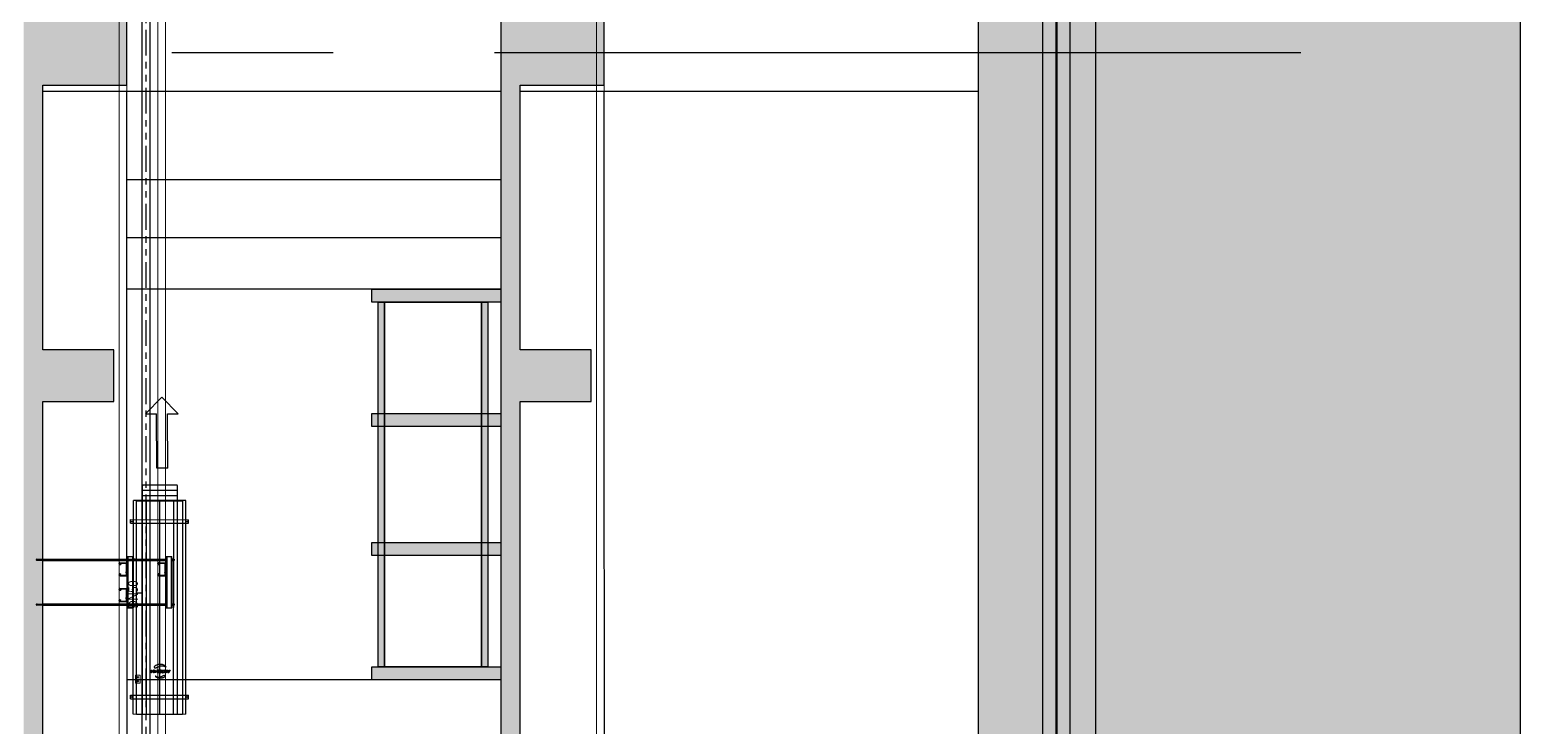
# Model space of a CAD drawing. Header units: millimetres. Extents: x -379292 to 1221486, y 92049 to 447512.
# Drawn here: x -33176 to -21624, y 139603 to 144998 of the extents above; entities that cross this region are included whole.
import ezdxf
from ezdxf.enums import TextEntityAlignment as Align

# ---------------------------------------------------------------- set-up
doc = ezdxf.new("R2010")
doc.units = ezdxf.units.MM
for name, pattern in [('ACISOTGB', [9, 4, -1, 1, -1, 1, -1]), ('CENTER', [2, 1.25, -0.25, 0.25, -0.25]), ('HIDDEN', [9.525, 6.35, -3.175]), ('HIDDENX2', [0.75, 0.5, -0.25]), ('SOGUKSU1', [72, 60, -6, 0, -6])]:
    doc.linetypes.add(name, pattern=pattern)
for name, color, linetype, lineweight in [('01_BORDER', 122, 'Continuous', 9), ('1-MIMARI', 8, 'Continuous', 9), ('1-YANGIN BORUSU-3', 1, 'SOGUKSU1', 30), ('e_kesit_cizgisi', 7, 'Continuous', 9)]:
    doc.layers.add(name, color=color, linetype=linetype, lineweight=lineweight)
for name, color, linetype in [('05_AXIS', 211, 'CENTER'), ('05_CONCRETE', 6, 'Continuous'), ('05_CONCRETE VIEW', 142, 'Continuous'), ('05_HATCH CONCRETE', 141, 'Continuous'), ('05_HATCH SOLID-1', 252, 'Continuous'), ('05_HATCH SOLID-2', 253, 'Continuous'), ('05_INSULATION MEMBRANE', 42, 'HIDDEN'), ('05_VIEW 2', 2, 'Continuous'), ('AIR-J-U-355', 2, 'Continuous'), ('E-CT-TEXT', 7, 'Continuous'), ('JF355', 2, 'Continuous'), ('M_YANGIN_SPR_ CAP', 7, 'Continuous'), ('OZD_TAVA', 50, 'Continuous')]:
    doc.layers.add(name, color=color, linetype=linetype)
doc.styles.add('DOA.ARIAL', font='arial.ttf')
pattern_1 = [(225, (-8686.666, 32930.851), (6.735192, -6.735192), []), (225, (-8693.402, 32930.851), (6.735192, -6.735192), [4.7625, -2.38125])]
pattern_2 = [(50, (-8686.6663, 32930.8506), (4.55461672, -0.39847714), [0.47625, -5.23875]), (355, (-8686.6663, 32930.8506), (-0.88108554, 4.77642113), [0.381, -4.1910146]), (100.451445, (-8686.287, 32930.8174), (3.6735312, 4.3779438), [0.4047502, -4.4522561]), (46.1842, (-8686.6663, 32932.1206), (6.776976, -1.0510582), [0.714375, -7.858125]), (96.635558, (-8686.1016, 32932.033), (5.9351034, 6.1856531), [0.6071256, -6.6783902]), (351.184151, (-8686.666, 32932.1206), (5.9351034, 6.1856531), [0.5714992, -6.2864933]), (21, (-8686.0313, 32931.803), (3.7903598, -2.55662995), [0.47625, -5.23875]), (326, (-8686.0313, 32931.803), (1.5450507, 4.60469915), [0.381, -4.191]), (71.451445, (-8685.7155, 32931.59), (5.3354105, 2.0480692), [0.4047502, -4.45224844]), (37.5, (-8686.6663, 32930.8506), (0.07721508, 2.11387597), [0, -4.1402, 0, -4.2545, 0, -4.206875]), (7.5, (-8686.6663, 32930.8506), (1.67049156, 2.50451437), [0, -2.4257, 0, -4.04495, 0, -1.603375]), (327.5, (-8688.0824, 32930.8506), (3.38976488, -0.1432186), [0, -1.5875, 0, -4.953, 0, -6.57225]), (317.5, (-8688.7174, 32930.8506), (3.70322953, 0.63566228), [0, -2.06375, 0, -3.2893, 0, -4.66725])]

# ---------------------------------------------------------------- blocks, each defined once
blk = doc.blocks.new('202_KorkulukGorDikme')
at = {"ltscale": 25}
h = blk.add_hatch(color=253, dxfattribs=at)
h.dxf.hatch_style = 1
h.paths.add_polyline_path([(-50, 0), (-50, 1000), (50, 1000), (50, 0)])
at = {"color": 0, "linetype": 'ByBlock', "ltscale": 25}
blk.add_lwpolyline([(-50, 0), (-50, 1000), (50, 1000), (50, 0)], close=True, dxfattribs=at)
blk = doc.blocks.new('*U1082')
at = {"ltscale": 25}
h = blk.add_hatch(color=253, dxfattribs=at)
h.dxf.hatch_style = 1
h.paths.add_polyline_path([(100, 950), (2927, 950), (2927, 900), (100, 900)])
h = blk.add_hatch(color=253, dxfattribs=at)
h.dxf.hatch_style = 1
h.paths.add_polyline_path([(100, 150), (2927, 150), (2927, 100), (100, 100)])
at = {"color": 0, "linetype": 'ByBlock', "ltscale": 25}
for points in [[(100, 950), (2927, 950), (2927, 900), (100, 900)], [(100, 150), (2927, 150), (2927, 100), (100, 100)]]:
    blk.add_lwpolyline(points, close=True, dxfattribs=at)
at = {"color": 0}
blk.add_lwpolyline([(100, 900), (2927, 900), (2927, 150), (100, 150)], close=True, dxfattribs=at)
at = {"ltscale": 25}
for p in [(50, 0), (1013, -2), (2013, -2), (2977, 0)]:
    blk.add_blockref('202_KorkulukGorDikme', p, dxfattribs=at)
blk = doc.blocks.new('A$C6a8db8d0')
at = {"layer": '05_HATCH CONCRETE', "ltscale": 25, "transparency": 33554671}
h = blk.add_hatch(dxfattribs=at)
h.set_pattern_fill('ANSI33', color=256, scale=1.5, angle=180)
h.set_pattern_definition(pattern_1)
h.paths.add_polyline_path([(-8625, 1080), (-8625, 1145), (-8270, 1145), (-8270, 1080), (-8220, 1080), (-8220, 1145), (-8015, 1145), (-8015, 1090), (-7975, 1090), (-7975, 1145), (-7715, 1145), (-7715, 1090), (-7675, 1090), (-7675, 1145), (-7470, 1145), (-7470, 1080), (-7420, 1080), (-7420, 1145), (-7215, 1145), (-7215, 1090), (-7175, 1090), (-7175, 1145), (-6915, 1145), (-6915, 1090), (-6875, 1090), (-6875, 1145), (-6670, 1145), (-6670, 1080), (-6620, 1080), (-6620, 1145), (-6415, 1145), (-6415, 1090), (-6375, 1090), (-6375, 1145), (-6115, 1145), (-6115, 1090), (-6075, 1090), (-6075, 1145), (-5870, 1145), (-5870, 1080), (-5820, 1080), (-5820, 1145), (-5615, 1145), (-5615, 1090), (-5575, 1090), (-5575, 1145), (-5315, 1145), (-5315, 1090), (-5275, 1090), (-5275, 1145), (-5070, 1145), (-5070, 1080), (-5020, 1080), (-5020, 1145), (-4815, 1145), (-4815, 1090), (-4775, 1090), (-4775, 1145), (-4515, 1145), (-4515, 1090), (-4475, 1090), (-4475, 1145), (-4270, 1145), (-4270, 1080), (-4220, 1080), (-4220, 1145), (-4015, 1145), (-4015, 1090), (-3975, 1090), (-3975, 1145), (-3715, 1145), (-3715, 1090), (-3675, 1090), (-3675, 1145), (-3470, 1145), (-3470, 1080), (-3420, 1080), (-3420, 1145), (-3215, 1145), (-3215, 1090), (-3175, 1090), (-3175, 1145), (-2915, 1145), (-2915, 1090), (-2875, 1090), (-2875, 1145), (-2670, 1145), (-2670, 1080), (-2620, 1080), (-2620, 1145), (-2415, 1145), (-2415, 1090), (-2375, 1090), (-2375, 1145), (-2205, 1145), (-2205, 1090), (-2165, 1090), (-2165, 1145), (-1955, 1145), (-1955, 1080), (-1905, 1080), (-1905, 1160), (-8655, 1160), (-8655, 1180), (-8675, 1180), (-8675, 1080)])
h = blk.add_hatch(dxfattribs=at)
h.set_pattern_fill('ANSI33', color=256, scale=1.5, angle=180)
h.set_pattern_definition(pattern_1)
h.paths.add_polyline_path([(-8675, 790), (-8675, 420), (-8725, 420), (-8725, 370), (9165, 370), (9165, 420), (9115, 420), (9115, 810), (9095, 810), (9095, 790), (5815, 790), (5815, 810), (5795, 810), (5795, 790), (-1895, 790), (-1895, 710), (-1845, 710), (-1845, 775), (-1635, 775), (-1635, 720), (-1595, 720), (-1595, 775), (-1335, 775), (-1335, 720), (-1295, 720), (-1295, 775), (-1090, 775), (-1090, 710), (-1040, 710), (-1040, 775), (-835, 775), (-835, 720), (-795, 720), (-795, 775), (-535, 775), (-535, 720), (-495, 720), (-495, 775), (-290, 775), (-290, 710), (-240, 710), (-240, 775), (-35, 775), (-35, 720), (5, 720), (5, 775), (265, 775), (265, 720), (305, 720), (305, 775), (510, 775), (510, 710), (560, 710), (560, 775), (765, 775), (765, 720), (805, 720), (805, 775), (1065, 775), (1065, 720), (1105, 720), (1105, 775), (1310, 775), (1310, 710), (1360, 710), (1360, 775), (1565, 775), (1565, 720), (1605, 720), (1605, 775), (1865, 775), (1865, 720), (1905, 720), (1905, 775), (2110, 775), (2110, 710), (2160, 710), (2160, 775), (2365, 775), (2365, 720), (2405, 720), (2405, 775), (2665, 775), (2665, 720), (2705, 720), (2705, 775), (2910, 775), (2910, 710), (2960, 710), (2960, 775), (3165, 775), (3165, 720), (3205, 720), (3205, 775), (3465, 775), (3465, 720), (3505, 720), (3505, 775), (3710, 775), (3710, 710), (3760, 710), (3760, 775), (3965, 775), (3965, 720), (4005, 720), (4005, 775), (4265, 775), (4265, 720), (4305, 720), (4305, 775), (4510, 775), (4510, 710), (4560, 710), (4560, 775), (4765, 775), (4765, 720), (4805, 720), (4805, 775), (5065, 775), (5065, 720), (5105, 720), (5105, 775), (5310, 775), (5310, 710), (5360, 710), (5360, 775), (5540, 775), (5540, 720), (5580, 720), (5580, 775), (5760, 775), (5760, 710), (5810, 710), (5810, 775), (6110, 775), (6110, 710), (6160, 710), (6160, 775), (6365, 775), (6365, 720), (6405, 720), (6405, 775), (6665, 775), (6665, 720), (6705, 720), (6705, 775), (6910, 775), (6910, 710), (6960, 710), (6960, 775), (7165, 775), (7165, 720), (7205, 720), (7205, 775), (7465, 775), (7465, 720), (7505, 720), (7505, 775), (7710, 775), (7710, 710), (7760, 710), (7760, 775), (7965, 775), (7965, 720), (8005, 720), (8005, 775), (8265, 775), (8265, 720), (8305, 720), (8305, 775), (8510, 775), (8510, 710), (8560, 710), (8560, 775), (8790, 775), (8790, 720), (8830, 720), (8830, 775), (9085, 775), (9085, 420), (-8645, 420), (-8645, 775), (-8270, 775), (-8270, 710), (-8220, 710), (-8220, 775), (-8015, 775), (-8015, 720), (-7975, 720), (-7975, 775), (-7715, 775), (-7715, 720), (-7675, 720), (-7675, 775), (-7470, 775), (-7470, 710), (-7420, 710), (-7420, 775), (-7215, 775), (-7215, 720), (-7175, 720), (-7175, 775), (-6915, 775), (-6915, 720), (-6875, 720), (-6875, 775), (-6670, 775), (-6670, 710), (-6620, 710), (-6620, 775), (-6415, 775), (-6415, 720), (-6375, 720), (-6375, 775), (-6115, 775), (-6115, 720), (-6075, 720), (-6075, 775), (-5870, 775), (-5870, 710), (-5820, 710), (-5820, 775), (-5615, 775), (-5615, 720), (-5575, 720), (-5575, 775), (-5315, 775), (-5315, 720), (-5275, 720), (-5275, 775), (-5070, 775), (-5070, 710), (-5020, 710), (-5020, 775), (-4815, 775), (-4815, 720), (-4775, 720), (-4775, 775), (-4515, 775), (-4515, 720), (-4475, 720), (-4475, 775), (-4270, 775), (-4270, 710), (-4220, 710), (-4220, 775), (-4015, 775), (-4015, 720), (-3975, 720), (-3975, 775), (-3715, 775), (-3715, 720), (-3675, 720), (-3675, 775), (-3470, 775), (-3470, 710), (-3420, 710), (-3420, 775), (-3215, 775), (-3215, 720), (-3175, 720), (-3175, 775), (-2915, 775), (-2915, 720), (-2875, 720), (-2875, 775), (-2670, 775), (-2670, 710), (-2620, 710), (-2620, 775), (-2435, 775), (-2435, 720), (-2395, 720), (-2395, 775), (-2175, 775), (-2175, 720), (-2135, 720), (-2135, 775), (-1955, 775), (-1955, 710), (-1905, 710), (-1905, 790)])
at = {"layer": '05_HATCH SOLID-1', "ltscale": 25}
h = blk.add_hatch(dxfattribs=at)
h.set_pattern_fill('AR-CONC', color=256, scale=0.025)
h.set_pattern_definition(pattern_2)
h.paths.add_polyline_path([(9165, 360), (-8725, 360), (-8725, 370), (9165, 370)])
h = blk.add_hatch(dxfattribs=at)
h.set_pattern_fill('AR-CONC', color=256, scale=0.025)
h.set_pattern_definition(pattern_2)
h.paths.add_polyline_path([(9215, 349), (-8775, 349), (-8775, 359), (9215, 359)])
at = {"layer": '05_HATCH SOLID-2', "ltscale": 25}
h = blk.add_hatch(dxfattribs=at)
h.set_pattern_fill('EARTH', color=256, scale=2.5)
h.set_pattern_definition([(0, (-8686.666, 32930.85), (15.875, 15.875), [15.875, -15.875]), (0, (-8686.666, 32936.804), (15.875, 15.875), [15.875, -15.875]), (0, (-8686.666, 32942.757), (15.875, 15.875), [15.875, -15.875]), (90, (-8684.682, 32944.741), (-15.875, 15.875), [15.875, -15.875]), (90, (-8678.729, 32944.741), (-15.875, 15.875), [15.875, -15.875]), (90, (-8672.776, 32944.741), (-15.875, 15.875), [15.875, -15.875])])
h.paths.add_polyline_path([(-9395, 1015.5), (-8906, 862.3), (-8780.5, 372.8), (-8775, 359), (-8775, 329), (9215, 329), (9215, 359), (9220.5, 372.8), (9321.6, 767.1), (9395, 767.1), (9395, 0), (-9395, 0)])
h = blk.add_hatch(dxfattribs=at)
h.set_pattern_fill('GRAVEL', color=256, scale=2.5)
h.set_pattern_definition([(228.012788, (9249.0537, 392.5), (-508, -571.5), [8.54304, -845.7621]), (184.969741, (9243.3387, 386.15), (761.9999997, 63.5000036), [14.66012, -1451.35122]), (132.510447, (9228.7337, 384.88), (635.0000003, -698.49999976), [10.33704, -1023.36807]), (267.273689, (9203.9687, 369.005), (63.50000013, 1270), [13.35011, -1321.66094]), (292.833654, (9203.3337, 355.67), (-317.50000003, 762), [13.09084, -1295.9952]), (357.273689, (9208.4137, 343.605), (-1270, 63.50000013), [13.35011, -1321.66094]), (37.69424, (9221.7487, 342.97), (-825.49999996, -635.00000005), [17.65484, -1747.82788]), (72.255328, (9235.7187, 353.765), (444.50000012, 1396.99999996), [16.66799, -1650.13142]), (121.429566, (9240.7987, 369.64), (-508.00000007, 825.49999996), [13.39532, -1326.13864]), (175.236358, (9233.8137, 381.07), (698.5, -63.5000001), [15.29283, -749.34842]), (222.397438, (9218.5737, 382.34), (-761.99999998, -698.50000003), [19.77695, -1957.91931]), (138.814075, (9266.8337, 368.37), (-444.5, 381), [6.75011, -668.26415]), (171.469234, (9261.7537, 372.815), (825.5, -126.99999986), [12.84205, -1271.36597]), (225, (9249.054, 374.72), (-9e-15, -63.5), [8.98023, -80.82233]), (203.19859, (9244.609, 382.34), (317.5, 127), [4.83603, -478.76556]), (291.80141, (9240.164, 380.435), (-63.5, 190.5), [6.83914, -335.11882]), (30.963757, (9242.704, 374.085), (190.5, 127), [11.108, -359.15745]), (161.56505, (9252.229, 379.8), (127, -63.5), [8.03218, -192.77245]), (16.38954, (9203.3337, 380.435), (635, 190.5), [11.2522, -1113.97067]), (70.346176, (9214.1287, 383.61), (-254, -698.5), [9.43997, -934.5554]), (293.19859, (9252.229, 392.5), (-127, 317.5), [9.672, -473.9296]), (343.61046, (9256.0387, 383.61), (-635, 190.49999996), [11.2522, -1113.97067]), (339.443955, (9203.334, 341.065), (-317.5, 127), [10.85088, -531.69336]), (294.77514, (9213.4937, 337.255), (-317.5000004, 698.4999998), [9.0918, -900.08983]), (66.80141, (9252.864, 329), (127, 317.5), [9.672, -473.9296]), (17.354025, (9256.6737, 337.89), (-825.5, -254.00000005), [10.64457, -1053.8094]), (69.443955, (9221.749, 329), (-127, -317.5), [5.42544, -537.1188]), (101.30993, (9249.054, 329), (-63.5, 254), [3.23787, -320.54987]), (165.96376, (9248.419, 332.175), (190.5, -63.5), [13.09084, -248.72636]), (186.009006, (9235.7187, 335.35), (635, 63.50000003), [12.13167, -1201.03412]), (303.69007, (9242.704, 368.37), (-63.5, 127), [9.1581, -219.7944]), (353.157227, (9247.7837, 360.75), (1079.5, -126.99999994), [15.98892, -1582.90023]), (60.945396, (9263.6587, 358.845), (-254, -444.5), [6.5377, -647.2348]), (90, (9266.834, 364.56), (-63.5, 63.5), [3.81, -59.69]), (120.256437, (9234.4487, 337.255), (254, -444.5), [8.82167, -873.34852]), (48.012787, (9230.0037, 344.875), (508, 571.5), [17.08607, -837.21905]), (0, (9241.434, 357.575), (63.5, 63.5), [16.51, -46.99]), (325.304846, (9257.9437, 357.575), (635.0000002, -444.4999997), [10.04024, -993.98292]), (254.054604, (9266.199, 351.86), (-63.5, -254), [9.24573, -453.04125]), (207.645975, (9263.6587, 342.97), (-1206.50000004, -634.9999999), [15.05363, -1490.31161]), (175.426079, (9250.3237, 335.985), (-825.5, 63.5), [15.92574, -1576.64616])])
h.paths.add_polyline_path([(9215, 349), (-8775, 349), (-8775, 329), (9215, 329)])
at = {"layer": '01_BORDER', "linetype": 'HIDDENX2', "ltscale": 2500}
blk.add_lwpolyline([(9395, 0), (-9395, 0), (-9395, 1880), (9395, 1880)], close=True, dxfattribs=at)
at = {"layer": '05_AXIS', "ltscale": 500}
blk.add_line((-4245, 170), (-4245, 1660), dxfattribs=at)
at = {"layer": '05_CONCRETE'}
for points in [[(-4775, 1145), (-4515, 1145), (-4515, 1090), (-4475, 1090), (-4475, 1145), (-4270, 1145), (-4270, 1080), (-4220, 1080), (-4220, 1145), (-4015, 1145), (-4015, 1090), (-3975, 1090), (-3975, 1145), (-3715, 1145), (-3715, 1090), (-3675, 1090), (-3675, 1145), (-3470, 1145)], [(-8725, 370), (9165, 370)], [(9085, 420), (-8645, 420)], [(-4775, 775), (-4515, 775), (-4515, 720), (-4475, 720), (-4475, 775), (-4270, 775), (-4270, 710), (-4220, 710), (-4220, 775), (-4015, 775), (-4015, 720), (-3975, 720), (-3975, 775), (-3715, 775), (-3715, 720), (-3675, 720), (-3675, 775), (-3470, 775)], [(-1905, 790), (-8675, 790)]]:
    blk.add_lwpolyline(points, dxfattribs=at)
at = {"layer": '05_CONCRETE VIEW', "ltscale": 20, "flags": 128}
for points in [[(-4275, 790), (-4275, 1145)], [(-4275, 1080.3), (-5015, 1080)], [(-4275, 420), (-4275, 775)], [(-4275, 710.3), (-5015, 710)]]:
    blk.add_lwpolyline(points, dxfattribs=at)
at = {"layer": '05_CONCRETE VIEW', "color": 250, "ltscale": 25}
for points in [[(-4730.7, 790.2), (-4730.7, 1080)], [(-4428, 790.2), (-4428, 1080)], [(-4388.3, 790.4), (-4388.3, 1080.2)], [(-4343.3, 790.4), (-4343.3, 1080.3)]]:
    blk.add_lwpolyline(points, dxfattribs=at)
at = {"layer": '05_CONCRETE VIEW', "elevation": 0}
for points in [[(9165, 360), (-8725, 360), (-8725, 370), (9165, 370)], [(9215, 349), (-8775, 349), (-8775, 359), (9215, 359)], [(9215, 349), (-8775, 349), (-8775, 329), (9215, 329)]]:
    blk.add_lwpolyline(points, close=True, dxfattribs=at)
at = {"layer": '05_HATCH SOLID-2', "ltscale": 25}
blk.add_lwpolyline([(-9395, 1015.5), (-8906, 862.3), (-8780.5, 372.8), (-8775, 359), (-8775, 329), (9215, 329), (9215, 359), (9220.5, 372.8), (9321.6, 767.1), (9395, 767.1), (9395, 0), (-9395, 0)], close=True, dxfattribs=at)
at = {"layer": '05_INSULATION MEMBRANE', "color": 1, "ltscale": 5, "const_width": 0.2, "elevation": 0}
blk.add_lwpolyline([(-8675.3, 790), (-8675.3, 420.3), (-8725.3, 420.3), (-8725.3, 359.5), (9165.3, 359.5)], dxfattribs=at)
at = {"layer": '05_INSULATION MEMBRANE', "ltscale": 5, "const_width": 0.05, "elevation": 0}
blk.add_lwpolyline([(9215, 359.2), (-8775, 359.2)], dxfattribs=at)
at = {"layer": '05_VIEW 2', "ltscale": 25, "xscale": 0.1, "yscale": 0.1, "zscale": 0.1}
blk.add_blockref('*U1082', (-4730.7, 790.2), dxfattribs=at)
blk = doc.blocks.new('ju355')
at = {"layer": 'AIR-J-U-355', "color": 2}
for p, q in [((-150.2, 14.3), (-162.9, 1.6)), ((-150.2, 5.9), (-150.2, 14.3)), ((-150.1, -11), (-162.9, 1.6)), ((-108, 6.1), (-150.2, 5.9)), ((-108, 6.1), (-107.9, -2.4)), ((-107.9, -2.4), (-150.2, -2.6)), ((-150.1, -11), (-150.2, -2.6))]:
    blk.add_line(p, q, dxfattribs=at)
at = {"layer": 'AIR-J-U-355', "color": 2, "linetype": 'Continuous'}
for p, q in [((-94.8, 12.9), (-94.9, 12.8)), ((-94.9, 12.8), (-94.9, 12.7)), ((-94.9, 12.7), (-94.9, -12.5)), ((-94.7, 13.3), (-94.8, 13.2)), ((-94.8, 13.2), (-94.8, 13.1)), ((-94.8, 13.1), (-94.8, 13)), ((-94.8, 13), (-94.8, 12.9)), ((-94.6, 13.5), (-94.7, 13.4)), ((-94.7, 13.4), (-94.7, 13.3)), ((-94.5, 13.6), (-94.6, 13.5)), ((-94.4, 13.7), (-94.5, 13.6)), ((-94.5, 13.6), (-94.5, 13.6)), ((-94.3, 13.7), (-94.4, 13.7)), ((-94.2, 13.8), (-94.3, 13.7)), ((-94.1, 13.8), (-94.2, 13.8)), ((-94, 13.8), (-94.1, 13.8)), ((-94.1, 13.8), (-94.1, 13.8)), ((-92.6, 13.8), (-94, 13.8)), ((-92.6, 13.8), (-94, 13.8)), ((-92.6, 13.8), (-94, 13.8)), ((-92.6, 13.8), (-93.9, 13.8)), ((-92.6, 13.8), (-93.9, 13.8)), ((-92.6, 13.8), (-93.9, 13.8)), ((-82.9, 13.8), (-92.6, 13.8)), ((-90.9, -13.6), (-90.9, 13.8)), ((-90.9, -13.6), (-90.9, 13.8)), ((-90.9, -13.6), (-90.9, 13.8)), ((-86.8, -13.6), (-86.8, 13.9)), ((82.7, 20.1), (-82.9, 20.1)), ((-82.9, 20.1), (-82.9, -20.5)), ((82.7, 13.6), (-82.7, 13.8)), ((-68.1, -18.3), (-68, 22.3)), ((-68.1, -22.7), (-68, 22.3)), ((-65.3, 22.3), (-68, 22.3)), ((-65.3, 22.3), (-68, 22.3)), ((-65.3, -22.7), (-65.3, 22.3)), ((70.7, 22.2), (68, 22.3)), ((68, -22.8), (68, 22.3)), ((70.7, -22.8), (70.7, 22.2)), ((-82.7, 10.5), (82.9, 10.3)), ((82.7, 0), (-82.7, 0)), ((48.3, 3.6), (50.7, 3.6)), ((48.4, 2.9), (48.3, 3.6)), ((48.4, 7.2), (48.4, 7.9)), ((48.4, 7.9), (50.7, 6.9)), ((48.8, 7), (48.4, 7.2)), ((50.7, 6.2), (48.4, 5.2)), ((48.4, 5.9), (48.8, 6.1)), ((48.4, 5.2), (48.4, 5.9)), ((48.4, 4.9), (50.7, 4.9)), ((48.4, 4.2), (48.4, 4.9)), ((50.7, 4.2), (48.4, 4.2)), ((48.4, 2.2), (49.3, 2.9)), ((49.3, 2.9), (48.4, 2.9)), ((49.3, 2.2), (48.4, 1.4)), ((48.4, 1.4), (48.4, 2.2)), ((48.8, 6.1), (48.8, 7)), ((49.2, 6.8), (49.9, 6.6)), ((49.2, 6.3), (49.2, 6.8)), ((49.9, 6.6), (49.2, 6.3)), ((49.7, 2.6), (49.7, 2.9)), ((49.7, 2.9), (50.2, 2.9)), ((49.9, 1.6), (49.9, 1.6)), ((50.2, 2.9), (50.2, 2.6)), ((50.7, 6.9), (50.7, 6.2)), ((50.7, 4.9), (50.7, 4.2)), ((50.7, 3.6), (50.7, 2.3)), ((82.9, -10.4), (-82.7, -10.3)), ((48.3, -1.7), (50.7, -1.7)), ((48.3, -2.1), (48.3, -1.7)), ((50, -2.1), (48.3, -2.1)), ((48.3, -4.4), (50.7, -4.4)), ((48.3, -4.8), (48.3, -4.4)), ((50, -4.8), (48.3, -4.8)), ((48.4, -3.8), (50, -2.1)), ((48.4, -4), (48.4, -3.8)), ((50.7, -4), (48.4, -4)), ((48.4, -6.5), (50, -4.8)), ((48.4, -6.7), (48.4, -6.5)), ((50.7, -6.8), (48.4, -6.7)), ((50.7, -1.9), (49, -3.6)), ((49, -3.6), (50.7, -3.7)), ((50.7, -4.7), (49, -6.4)), ((49, -6.4), (50.7, -6.4)), ((50.7, -1.7), (50.7, -1.9)), ((50.7, -4.4), (50.7, -4.7)), ((50.7, -6.4), (50.7, -6.8)), ((50.8, -1.4), (50.8, -1.8)), ((-94.9, -12.5), (-94.9, -12.6)), ((-94.9, -12.6), (-94.9, -12.7)), ((-94.9, -12.7), (-94.8, -12.8)), ((-94.8, -12.8), (-94.8, -12.9)), ((-94.8, -12.9), (-94.8, -13)), ((-94.8, -13), (-94.7, -13.1)), ((-94.7, -13.1), (-94.7, -13.2)), ((-94.7, -13.2), (-94.6, -13.3)), ((-94.6, -13.3), (-94.5, -13.4)), ((-94.5, -13.4), (-94.5, -13.4)), ((-94.5, -13.4), (-94.4, -13.5)), ((-94.4, -13.5), (-94.3, -13.5)), ((-94.3, -13.5), (-94.2, -13.6)), ((-94.2, -13.6), (-94.2, -13.6)), ((-94.2, -13.6), (-94.1, -13.6)), ((-94.1, -13.6), (-94, -13.6)), ((-94, -13.6), (-92.6, -13.6)), ((-94, -13.6), (-92.6, -13.6)), ((-94, -13.6), (-92.6, -13.6)), ((-93.9, -13.6), (-92.6, -13.6)), ((-93.9, -13.6), (-92.6, -13.6)), ((-93.9, -13.6), (-92.6, -13.6)), ((-92.6, -13.6), (-82.9, -13.6)), ((82.7, -20.6), (-82.9, -20.5)), ((-82.6, -13.6), (82.7, -13.7)), ((-65.3, -22.7), (-68.1, -22.7)), ((70.7, -22.8), (68, -22.8))]:
    blk.add_line(p, q, dxfattribs=at)
at = {"layer": 'AIR-J-U-355', "color": 2, "lineweight": 13, "ltscale": 0.005}
for p, q in [((82.7, -20.6), (82.7, 20.1)), ((58.5, -15.3), (52.4, -15.3)), ((52.4, -15.3), (52.4, -18.9)), ((52.4, -18.9), (58.5, -18.9)), ((58.5, -18.9), (58.5, -15.3))]:
    blk.add_line(p, q, dxfattribs=at)
at = {"layer": 'AIR-J-U-355', "color": 2, "linetype": 'Continuous'}
for centre, radius in [((-66.7, 21.3), 0.354), ((-66.7, 21.3), 0.354), ((69.3, 21.2), 0.354), ((-66.7, -21.6), 0.354), ((-66.7, -21.6), 0.354), ((54, -17.1), 0.599), ((54, -17.1), 0.599), ((57, -17.1), 0.599), ((57, -17.1), 0.599), ((69.3, -21.7), 0.354), ((69.3, -21.7), 0.354)]:
    blk.add_circle(centre, radius, dxfattribs=at)
for centre, radius, start, end in [((50, 2.3), 0.645, 184.0636, 262.3259), ((49.9, 2.6), 0.274, 177.3972, 357.3972), ((50, 2.3), 0.72, 262.3259, 356.7067)]:
    blk.add_arc(centre, radius, start, end, dxfattribs=at)
at = {"layer": 'AIR-J-U-355', "color": 2, "linetype": 'Continuous', "extrusion": (0, 0, -1)}
for major_axis, ratio in [((-0.01, -1.36), 0.908445), ((0.006, 0.985), 0.934933)]:
    blk.add_ellipse((49.5, -0.1), major_axis=major_axis, ratio=ratio, dxfattribs=at)
at = {"layer": 'AIR-J-U-355', "color": 2, "linetype": 'Continuous'}
for points, knots in [([(46.1, 5), (46.1, 5), (46.1, 5), (46.1, 5), (46.2, 5), (46.2, 5), (46.2, 5), (46.2, 5), (46.2, 5), (46.2, 5), (46.2, 5), (46.1, 4.9), (46.1, 4.8), (45.9, 4.6), (45.7, 4.3), (45.6, 4), (45.4, 3.7), (45.3, 3.1), (45.1, 2.4), (45, 1.7), (45.1, 0.8), (45.4, -0.1), (45.8, -1), (46.2, -1.8), (46.5, -2.4), (46.6, -2.8), (46.7, -3.2), (46.8, -3.6), (46.7, -4), (46.5, -4.3), (46.2, -4.3), (45.8, -4.3), (45.4, -4), (45.1, -3.6), (44.7, -3), (44.3, -2.1), (44, -0.9), (44, 0.2), (44, 1.3), (44.2, 2.1), (44.5, 2.9), (44.9, 3.6), (45.3, 4.2), (45.6, 4.6), (45.9, 4.8), (46, 4.9), (46.1, 5), (46.1, 5)], [0, 0, 0, 0, 0.001347, 0.00172, 0.002023, 0.002244, 0.002452, 0.002667, 0.002909, 0.00347, 0.004196, 0.005682, 0.009311, 0.025522, 0.043378, 0.057014, 0.067583, 0.10026, 0.136315, 0.170769, 0.211631, 0.252886, 0.304984, 0.357144, 0.377587, 0.398124, 0.41882, 0.439365, 0.455344, 0.470785, 0.486346, 0.502438, 0.525763, 0.549141, 0.572313, 0.626971, 0.689072, 0.751245, 0.792637, 0.834146, 0.875615, 0.910287, 0.945553, 0.97619, 0.989254, 0.994701, 1, 1, 1, 1]), ([(52.5, 3.6), (52.6, 3.7), (52.6, 3.8), (52.7, 3.9), (52.9, 4), (53.2, 4.1), (53.5, 4), (53.7, 3.7), (54, 3.4), (54.3, 2.9), (54.6, 2.2), (54.8, 1.3), (54.8, 0.4), (54.8, -0.5), (54.6, -1.4), (54.2, -2.2), (53.9, -2.8), (53.5, -3.2), (53.2, -3.4), (53.1, -3.5)], [0, 0, 0, 0, 0.0168256, 0.0323617, 0.0637267, 0.0873303, 0.1103993, 0.1581358, 0.2050378, 0.2514942, 0.3451779, 0.4385235, 0.532065, 0.625912, 0.7301372, 0.8352318, 0.8905608, 0.9450754, 1, 1, 1, 1]), ([(53.1, -3.5), (53.2, -3.3), (53.5, -2.8), (53.8, -2), (53.9, -1.1), (53.9, -0.3), (53.7, 0.6), (53.3, 1.4), (53, 2.1), (52.7, 2.6), (52.6, 3), (52.5, 3.3), (52.5, 3.5), (52.5, 3.6)], [0, 0, 0, 0, 0.112581, 0.224936, 0.337491, 0.449603, 0.562299, 0.686336, 0.807829, 0.865935, 0.925918, 0.967783, 1, 1, 1, 1])]:
    blk.add_open_spline(points, degree=3, knots=knots, dxfattribs=at)
blk = doc.blocks.new('DZFDGHFÜ')
at = {"layer": 'JF355'}
blk.add_lwpolyline([(24084.4, 6568.3), (24119.9, 6568.3), (24119.9, 6402.7), (24084.4, 6402.7), (24084.4, 6568.3)], dxfattribs=at)
at = {"layer": 'AIR-J-U-355', "rotation": 270}
blk.add_blockref('ju355', (24102.4, 6485.6), dxfattribs=at)
blk = doc.blocks.new('smn')
for p, q in [((-0.8, 0.6), (-0.7, 0.6)), ((-0.8, 0.6), (-0.8, 0.1)), ((-0.8, 0.1), (-0.7, 0)), ((0.6, 0.6), (-0.7, 0.6)), ((0.6, 0), (-0.7, 0)), ((-0.4, 0.6), (-0.4, 0.1)), ((0.4, 0.6), (0.4, 0.1)), ((0.8, 0.6), (0.6, 0.6)), ((0.8, 0.1), (0.6, 0)), ((0.8, 0.6), (0.8, 0.1))]:
    blk.add_line(p, q)
for centre, radius, start, end in [((-0.7, 0.2), 0.404, 51.7868, 90), ((-0.7, 0.4), 0.404, 270, 308.2132), ((0, -0.3), 0.967, 65.5673, 114.4327), ((0, 1), 0.967, 245.5673, 294.4327), ((0.6, 0.2), 0.404, 90, 128.2132), ((0.6, 0.4), 0.404, 231.7868, 270)]:
    blk.add_arc(centre, radius, start, end)
blk = doc.blocks.new('A$C23387eba')
h = blk.add_hatch()
h.set_pattern_fill('ANSI31', color=241, scale=1500, style=0)
h.set_pattern_definition([(315, (-421266.87, 1258294.907), (10.60660172, 10.60660172), [])])
h.paths.add_polyline_path([(44, 395), (64, 506), (57, 516), (53, 516), (32, 396), (32, 68), (44, 68)])
h.paths.add_polyline_path([(-44, 68), (-32, 68), (-32, 396), (-53, 516), (-57, 516), (-64, 506), (-44, 395)])
h = blk.add_hatch()
h.set_pattern_fill('ANSI31', color=241, scale=1000, angle=90, style=0)
h.set_pattern_definition([(45, (-421266.87, 1258294.907), (-7.07106781, 7.07106781), [])])
edge = h.paths.add_edge_path()
edge.add_line((-26, 496), (-35, 496))
edge.add_ellipse((-35, 484), major_axis=(-8.49, 8.49), ratio=1, start_angle=-44.99996, end_angle=55.00004)
edge.add_line((-47, 482), (-41, 446))
edge.add_ellipse((-29, 448), major_axis=(8.49, 8.49), ratio=1, start_angle=145.00004, end_angle=225.00004)
edge.add_line((-29, 436), (-26, 436))
edge.add_line((-26, 436), (-26, 496))
edge = h.paths.add_edge_path()
edge.add_line((26, 496), (35, 496))
edge.add_ellipse((35, 484), major_axis=(8.49, 8.49), ratio=1, start_angle=305.00004, end_angle=405.00004, ccw=False)
edge.add_line((47, 482), (41, 446))
edge.add_ellipse((29, 448), major_axis=(-8.49, 8.49), ratio=1, start_angle=135.00004, end_angle=215.00004, ccw=False)
edge.add_line((29, 436), (26, 436))
edge.add_line((26, 436), (26, 496))
at = {"color": 241}
for p, q in [((-64, 506, 996), (-57, 516, 996)), ((-44, 395, 996), (-64, 506, 996)), ((-57, 516, 996), (-32, 516, 996)), ((-32, 396, 996), (-53, 516, 996)), ((-41, 446, 996), (-47, 482, 996)), ((-44, 68, 996), (-44, 395, 996)), ((-26, 68, 996), (-44, 68, 996)), ((-26, 68, 996), (-44, 68, 996)), ((-35, 496, 996), (35, 496, 996)), ((-32, 530, 996), (-26, 536, 996)), ((-32, 496, 996), (-32, 530, 996)), ((-32, 436, 996), (-32, 496, 996)), ((-32, 68, 996), (-32, 436, 996)), ((29, 436, 996), (-29, 436, 996)), ((-26, 536, 996), (-26, 496, 996)), ((-26, 536, 996), (26, 536, 996)), ((-26, 496, 996), (-26, 436, 996)), ((-26, 496, 996), (-26, 436, 996)), ((-26, 436, 996), (-26, 68, 996)), ((32, 530, 996), (26, 536, 996)), ((26, 536, 996), (26, 496, 996)), ((26, 496, 996), (26, 436, 996)), ((26, 436, 996), (26, 68, 996)), ((44, 68, 996), (26, 68, 996)), ((44, 68, 996), (26, 68, 996)), ((32, 496, 996), (32, 530, 996)), ((32, 396, 996), (53, 516, 996)), ((32, 516, 996), (57, 516, 996)), ((32, 436, 996), (32, 496, 996)), ((32, 68, 996), (32, 436, 996)), ((47, 482, 996), (41, 446, 996)), ((44, 394, 996), (64, 506, 996)), ((44, 68, 996), (44, 396, 996)), ((64, 506, 996), (57, 516, 996))]:
    blk.add_line(p, q, dxfattribs=at)
at = {"color": 241, "extrusion": (0, 0, -1)}
for centre, major_axis, start_param, end_param in [((-35, 484, 996), (-8.49, 8.49), 5.3232536, 7.0685829), ((-29, 448, 996), (-8.49, 8.49), 3.9269902, 5.3232536), ((29, 448, 996), (-8.49, 8.49), 2.5307268, 3.9269902), ((35, 484, 996), (8.49, 8.49), -0.7853988, 0.9599305)]:
    blk.add_ellipse(centre, major_axis=major_axis, ratio=1, start_param=start_param, end_param=end_param, dxfattribs=at)
at = {"layer": 'E-CT-TEXT'}
for p, q in [((-52, 64), (52, 64)), ((-52, 64), (-52, 56)), ((-52, 56), (52, 56)), ((52, 64), (52, 56))]:
    blk.add_line(p, q, dxfattribs=at)
at = {"layer": 'E-CT-TEXT', "xscale": 80, "yscale": 80, "zscale": 80}
blk.add_blockref('smn', (0, 0), dxfattribs=at)
blk = doc.blocks.new('cıvata -pul')
for p, q in [((52, 59), (-52, 59)), ((-52, 59), (-52, 54)), ((52, 54), (-52, 54)), ((52, 59), (52, 54))]:
    blk.add_line(p, q)
at = {"xscale": 80, "yscale": 80, "zscale": 80}
blk.add_blockref('smn', (0, 0), dxfattribs=at)
blk = doc.blocks.new('CIVATA')
for p, q in [((-22, 0, -5675), (-20, 0, -5675)), ((-20, 0, -5675), (-20, 0, -5675)), ((-19, 6, -5675), (-18, 6, -5675)), ((-18, 6, -5675), (-18, -6, -5675)), ((-18, 3, -5675), (-7, 3, -5675)), ((-18, 3, -5675), (-17, 2, -1419)), ((-17, 2, -1419), (-17, -2, -1419)), ((-16, -7, -5675), (-16, 7, -5675)), ((-16, 7, -5675), (-15, 7, -5675)), ((-15, 7, -5675), (-15, -5, -5675)), ((-14, 6, -5675), (-15, 5, -5675)), ((-11, 6, -5675), (-14, 6, -5675)), ((-11, 3, -5675), (-14, 3, -5675)), ((-11, 6, -5675), (-10, 5, -5675)), ((-10, 5, -5675), (-10, -5, -5675)), ((-7, 3, -1419), (-7, -3, -1419)), ((-22, 0, -5675), (-20, 0, -5675)), ((-18, -6, -5675), (-19, -6, -5675)), ((-18, -3, -5675), (-17, -2, -1419)), ((-18, -3, -5675), (-7, -3, -5675)), ((-16, -7, -5675), (-15, -7, -5675)), ((-14, -6, -5675), (-15, -5, -5675)), ((-15, -5, -5675), (-15, -7, -5675)), ((-11, -3, -5675), (-14, -3, -5675)), ((-11, -6, -5675), (-14, -6, -5675)), ((-11, -6, -5675), (-10, -5, -5675))]:
    blk.add_line(p, q)
for centre, radius, start, end in [((-14, 0, -5675), 7.17, 129.5671, 181.6775), ((-12, 5, -5675), 3.03, 180, 218.2132), ((-8, 0, -5675), 7.25, 155.5673, 204.4327), ((-13, 5, -5675), 3.03, 321.7868, 0), ((-17, 0, -5675), 7.25, 335.5673, 24.4327), ((-14, 0, -5675), 7.17, 178.3225, 230.4329), ((-12, -5, -5675), 3.03, 141.7868, 180), ((-13, -5, -5675), 3.03, 0, 38.2132)]:
    blk.add_arc(centre, radius, start, end)
blk = doc.blocks.new('*U1211')
at = {"layer": 'e_kesit_cizgisi', "ltscale": 25}
for p, q in [((-0.5, -21.9), (0.5, -21.9)), ((34.2, -21.9, -0.7), (35.3, -21.9, -0.7))]:
    blk.add_line(p, q, dxfattribs=at)
at = {"layer": 'OZD_TAVA', "color": 31, "true_color": 0xfecc66}
for p, q in [((-0.5, -21.9), (-0.5, -116.5, -0.2)), ((0.5, -21.9), (0.5, -116.5, -0.2)), ((34.2, -21.9, -0.7), (34.2, -86.6, -0.5)), ((35.3, -21.9, -0.7), (35.3, -86.6, -0.5)), ((34.2, -87.1, -0.5), (34.2, -91.7, -0.5)), ((34.2, -92.2, -0.5), (34.2, -92.3, -0.5)), ((35.3, -87.1, -0.5), (35.3, -91.7, -0.5)), ((35.3, -92.2, -0.5), (35.3, -92.3, -0.5)), ((-0.5, -93.4, -0.2), (-0.5, -92.9, -0.2)), ((0.5, -93.4, -0.2), (-0.5, -93.4, -0.2)), ((0.5, -93.4, -0.2), (0.5, -92.9, -0.2)), ((34.2, -92.9, -0.5), (34.2, -116.5, -0.5)), ((34.2, -93.4, -0.5), (34.2, -92.9, -0.5)), ((35.3, -92.9, -0.5), (35.3, -116.5, -0.5)), ((35.3, -93.4, -0.5), (35.3, -92.9, -0.5)), ((-0.5, -123.4, -0.2), (-0.5, -122.9, -0.2)), ((0.5, -123.4, -0.2), (-0.5, -123.4, -0.2)), ((0.5, -123.4, -0.2), (0.5, -122.9, -0.2)), ((34.2, -123.4, -0.5), (34.2, -122.9, -0.5)), ((35.3, -123.4, -0.5), (34.2, -123.4, -0.5)), ((35.3, -123.4, -0.5), (35.3, -122.9, -0.5))]:
    blk.add_line(p, q, dxfattribs=at)
at = {"layer": 'OZD_TAVA', "color": 252}
for p, q in [((-2.4, -87.2, -0.5), (-2.4, -91.7, -0.5)), ((12.4, -87.2, -0.5), (-2.4, -87.2, -0.5)), ((37.2, -87.7, -0.5), (-2.4, -87.7, -0.5)), ((37.2, -91.2, -0.5), (-2.4, -91.2, -0.5)), ((12.4, -91.7, -0.5), (-2.4, -91.7, -0.5)), ((13.5, -87.2, -0.5), (0.3, -87.2, -0.5)), ((34.9, -91.7, -0.9), (0.8, -91.7, -0.5)), ((31.4, -87.2, -0.5), (13.5, -87.2, -0.5)), ((34.9, -87.2, -0.5), (31.4, -87.2, -0.5)), ((32.3, -87.2, -0.5), (37.2, -87.2, -0.5)), ((32.3, -91.7, -0.5), (37.2, -91.7, -0.5)), ((37.2, -87.2, -0.5), (37.2, -91.7, -0.5)), ((37.2, -87.2, -0.5), (37.2, -91.7, -0.5)), ((-2.4, -117.2, -0.5), (-2.4, -121.7, -0.5)), ((12.4, -117.2, -0.5), (-2.4, -117.2, -0.5)), ((37.2, -117.7, -0.5), (-2.4, -117.7, -0.5)), ((37.2, -121.2, -0.5), (-2.4, -121.2, -0.5)), ((12.4, -121.7, -0.5), (-2.4, -121.7, -0.5)), ((13.5, -117.2, -0.5), (0.3, -117.2, -0.5)), ((34.9, -121.7, -0.9), (0.8, -121.7, -0.5)), ((31.4, -117.2, -0.5), (13.5, -117.2, -0.5)), ((34.9, -117.2, -0.5), (31.4, -117.2, -0.5)), ((32.3, -117.2, -0.5), (37.2, -117.2, -0.5)), ((32.3, -121.7, -0.5), (37.2, -121.7, -0.5)), ((37.2, -117.2, -0.5), (37.2, -121.7, -0.5)), ((37.2, -117.2, -0.5), (37.2, -121.7, -0.5))]:
    blk.add_line(p, q, dxfattribs=at)
at = {"layer": 'OZD_TAVA', "color": 140}
for p, q in [((2.4, -81.6, -0.2), (2.4, -86.8, -0.2)), ((2.4, -86.8, -0.2), (12.4, -86.8, -0.5)), ((2.7, -81.3, -0.2), (2.7, -86.5, -0.2)), ((2.7, -86.5, -0.2), (12.1, -86.5, -0.5)), ((3.5, -81.3, -0.2), (3.5, -82.2, -0.2)), ((3.5, -82.2, -0.2), (3.8, -82.2, -0.2)), ((3.8, -81.6, -0.2), (3.8, -82.2, -0.2)), ((11.1, -81.6, -0.2), (11.1, -82.2, -0.2)), ((11.4, -82.2, -0.2), (11.1, -82.2, -0.2)), ((11.4, -81.3, -0.2), (11.4, -82.2, -0.2)), ((12.1, -81.3, -0.2), (12.1, -86.5, -0.2)), ((12.4, -81.6, -0.2), (12.4, -86.8, -0.2)), ((12.4, -81.6, -0.2), (12.4, -86.8, -0.2))]:
    blk.add_line(p, q, dxfattribs=at)
at = {"layer": 'OZD_TAVA', "color": 112}
for p, q in [((22.4, -81.6, -0.2), (22.4, -86.8, -0.2)), ((22.4, -86.8, -0.2), (32.4, -86.8, -0.5)), ((22.7, -81.3, -0.2), (22.7, -86.5, -0.2)), ((22.7, -86.5, -0.2), (32.1, -86.5, -0.5)), ((23.5, -81.3, -0.2), (23.5, -82.2, -0.2)), ((23.5, -82.2, -0.2), (23.8, -82.2, -0.2)), ((23.8, -81.6, -0.2), (23.8, -82.2, -0.2)), ((31.1, -81.6, -0.2), (31.1, -82.2, -0.2)), ((31.4, -82.2, -0.2), (31.1, -82.2, -0.2)), ((31.4, -81.3, -0.2), (31.4, -82.2, -0.2)), ((32.1, -81.3, -0.2), (32.1, -86.5, -0.2)), ((32.4, -81.6, -0.2), (32.4, -86.8, -0.2))]:
    blk.add_line(p, q, dxfattribs=at)
at = {"layer": 'OZD_TAVA', "color": 3}
for p, q in [((22.4, -111.6, -0.2), (22.4, -116.8, -0.2)), ((22.7, -111.3, -0.2), (22.7, -116.5, -0.2)), ((23.5, -111.3, -0.2), (23.5, -112.2, -0.2)), ((23.5, -112.2, -0.2), (23.8, -112.2, -0.2)), ((23.8, -111.6, -0.2), (23.8, -112.2, -0.2)), ((31.1, -111.6, -0.2), (31.1, -112.2, -0.2)), ((31.4, -112.2, -0.2), (31.1, -112.2, -0.2)), ((31.4, -111.3, -0.2), (31.4, -112.2, -0.2)), ((32.1, -111.3, -0.2), (32.1, -116.5, -0.2)), ((32.4, -111.6, -0.2), (32.4, -116.8, -0.2)), ((22.4, -116.8, -0.2), (32.4, -116.8, -0.5)), ((22.7, -116.5, -0.2), (32.1, -116.5, -0.5))]:
    blk.add_line(p, q, dxfattribs=at)
at = {"layer": 'OZD_TAVA', "color": 140}
for centre, radius, start, end in [((3.1, -81.4, -0.2), 0.684, 349.6444, 190.3556), ((11.8, -81.4, -0.2), 0.684, 349.6444, 190.3556), ((3.1, -81.4, -0.2), 0.385, 13.8185, 166.1815), ((11.8, -81.4, -0.2), 0.385, 13.8185, 166.1815)]:
    blk.add_arc(centre, radius, start, end, dxfattribs=at)
at = {"layer": 'OZD_TAVA', "color": 112}
for centre, radius, start, end in [((23.1, -81.4, -0.2), 0.684, 349.6444, 190.3556), ((31.8, -81.4, -0.2), 0.684, 349.6444, 190.3556), ((23.1, -81.4, -0.2), 0.385, 13.8185, 166.1815), ((31.8, -81.4, -0.2), 0.385, 13.8185, 166.1815)]:
    blk.add_arc(centre, radius, start, end, dxfattribs=at)
at = {"layer": 'OZD_TAVA', "color": 3}
for centre, radius, start, end in [((23.1, -111.4, -0.2), 0.684, 349.6444, 190.3556), ((23.1, -111.4, -0.2), 0.385, 13.8185, 166.1815), ((31.8, -111.4, -0.2), 0.684, 349.6444, 190.3556), ((31.8, -111.4, -0.2), 0.385, 13.8185, 166.1815)]:
    blk.add_arc(centre, radius, start, end, dxfattribs=at)
at = {"layer": 'E-CT-TEXT', "xscale": 0.009855724012972203, "yscale": 0.009855724012972203, "zscale": 0.009855724012972203}
for p in [(0, -87.1, -0.2), (0, -92.2, -0.2), (0, -92.9, -0.2), (34.7, -87.1, -0.5), (34.7, -92.2, -0.5), (34.7, -92.9, -0.5), (0, -117.1, -0.2), (0, -122.2, -0.2), (0, -122.9, -0.2), (34.7, -117.1, -0.5), (34.7, -122.2, -0.5), (34.7, -122.9, -0.5)]:
    blk.add_blockref('cıvata -pul', p, dxfattribs=at)
at = {"layer": 'E-CT-TEXT', "yscale": 0.08000000000000028}
for p, xscale, zscale, rotation in [((5, -87.9, 453.7), -0.08000000000000028, 0.08000000000000003, 90), ((9.9, -87.9, 453.7), 0.08000000000000028, 0.08000000000000028, 270), ((25, -87.9, 453.7), -0.08000000000000028, 0.08000000000000003, 90), ((29.9, -87.9, 453.7), 0.08000000000000028, 0.08000000000000028, 270), ((25, -117.9, 453.7), -0.08000000000000028, 0.08000000000000003, 90), ((29.9, -117.9, 453.7), 0.08000000000000028, 0.08000000000000028, 270)]:
    blk.add_blockref('CIVATA', p, dxfattribs=dict(at, xscale=xscale, zscale=zscale, rotation=rotation))
at = {"layer": 'e_kesit_cizgisi', "ltscale": 25, "xscale": 0.01, "yscale": 0.01, "zscale": 0.01}
for p in [(0, -21.9), (34.7, -21.9, -0.7)]:
    blk.add_blockref('A$C23387eba', p, dxfattribs=at)
blk = doc.blocks.new('A$Cc4a6e48b')
at = {"color": 1, "linetype": 'ACISOTGB', "ltscale": 5}
blk.add_line((15, 1498), (15, 7868.3), dxfattribs=at)
at = {"layer": '1-YANGIN BORUSU-3', "linetype": 'ByBlock', "ltscale": 25}
for p, q in [((12, 1498), (12, 7868.3)), ((18, 1498), (18, 7868.3))]:
    blk.add_line(p, q, dxfattribs=at)
at = {"layer": 'e_kesit_cizgisi', "color": 6, "ltscale": 25}
blk.add_lwpolyline([(-6, 242), (-6, 10334.6), (0, 10334.6), (0, 242)], close=True, dxfattribs=at)
at = {"layer": 'e_kesit_cizgisi', "color": 5, "ltscale": 25}
blk.add_lwpolyline([(24, 242), (24, 7155.4), (30, 7155.4), (30, 242)], close=True, dxfattribs=at)
at = {"layer": 'M_YANGIN_SPR_ CAP', "ltscale": 0.01}
blk.add_line((8.1, 3961.6), (12, 3961.6), dxfattribs=at)
at = {"layer": 'AIR-J-U-355'}
blk.add_blockref('DZFDGHFÜ', (-24076.8, -2535.3), dxfattribs=at)
at = {"layer": 'e_kesit_cizgisi', "rotation": 90}
blk.add_blockref('*U1211', (-86.8, 3952.6, 0.3), dxfattribs=at)
at = {"layer": 'M_YANGIN_SPR_ CAP', "ltscale": 0.01, "style": 'DOA.ARIAL', "width": 0.8}
blk.add_text('DN50', height=7.5, rotation=90, dxfattribs=at).set_placement((1.1, 3960.5, -15527.7), align=Align.TOP_CENTER)

msp = doc.modelspace()

# ---------------------------------------------------------------- block references
at = {"layer": '1-MIMARI', "ltscale": 25, "xscale": 10, "yscale": 10, "zscale": 10, "rotation": 90}
msp.add_blockref('A$C6a8db8d0', (-21624.5, 187268.8), dxfattribs=at)

# ---------------------------------------------------------------- next in the draw order: linework, layer by layer
at = {"layer": 'e_kesit_cizgisi', "color": 5, "ltscale": 25}
msp.add_lwpolyline([(-28784.5, 109121), (-28783, 188757.9), (-28723, 188757.9), (-28724.5, 109121)], close=True, dxfattribs=at)

# ---------------------------------------------------------------- next in the draw order: block references
at = {"color": 30, "xscale": 10, "yscale": 10, "zscale": 10}
msp.add_blockref('A$Cc4a6e48b', (-32424.5, 101018.8), dxfattribs=at)

doc.saveas('drawing.dxf')
